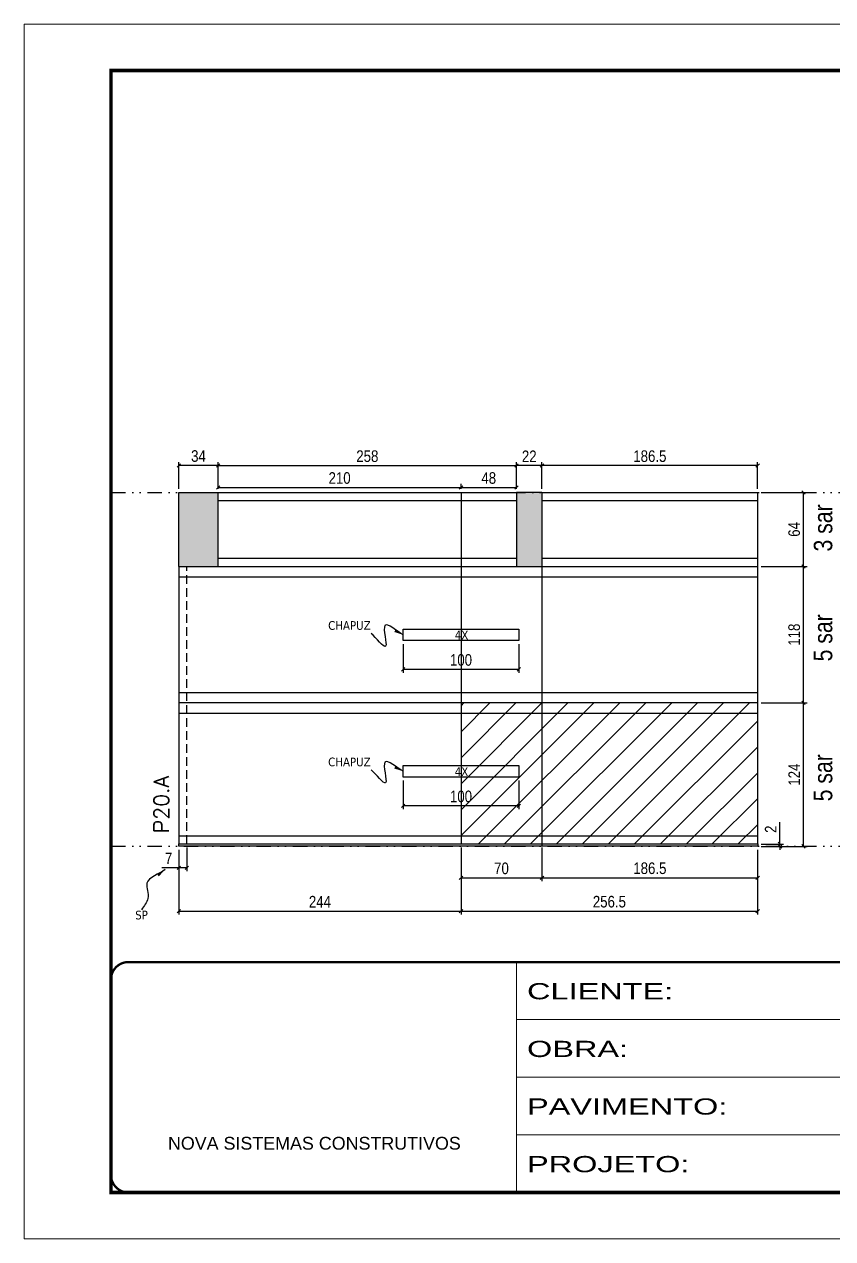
# Model space of a CAD drawing. Extents: x 14400 to 27878, y -21631 to 6985.
# Drawn here: x 15998 to 16698, y -4402 to -3352 of the extents above; entities that cross this region are included whole.
import ezdxf

# ---------------------------------------------------------------- set-up
doc = ezdxf.new("R2010")
doc.units = 0
for name, pattern in [('CONTINUO', [0]), ('DASHED', [0.75, 0.5, -0.25]), ('DIVIDE2', [0.625, 0.25, -0.125, 0, -0.125, 0, -0.125]), ('HIDDEN', [0.375, 0.25, -0.125])]:
    doc.linetypes.add(name, pattern=pattern)
for name, color, linetype in [('COTA', 241, 'Continuous'), ('NOMENCLATURA', 7, 'Continuous'), ('Nível', 160, 'Continuous'), ('Painéis', 200, 'Continuous'), ('SARR_2.2x10', 60, 'Continuous'), ('SARR_2.2x7', 40, 'Continuous'), ('Sarrafo de Pressão', 42, 'HIDDEN'), ('texto', 7, 'Continuous')]:
    doc.layers.add(name, color=color, linetype=linetype)
for name, color, linetype, lineweight in [('Folhas', 255, 'Continuous', 9), ('Hachura', 251, 'Continuous', 9), ('SARRAFO DE PRESSAO', 251, 'DASHED', 9), ('Texto Seção', 7, 'Continuous', 15)]:
    doc.layers.add(name, color=color, linetype=linetype, lineweight=lineweight)
doc.styles.add('ARIAL', font='arial.ttf')
doc.styles.add('ARIAL_NARROW', font='ARIALN.TTF', dxfattribs={"height": 0.2})
doc.styles.add('COTA TECNICA', font='techl___.ttf', dxfattribs={"height": 10})
doc.styles.add('COTA TECNICA-50', font='techl___.ttf', dxfattribs={"height": 10})
doc.styles.add('REGUA-120', font='ROMANS.shx', dxfattribs={"height": 15})
doc.styles.get("Standard").update_dxf_attribs({"font": 'arial.ttf'})
doc.styles.add('Tecnologia', font='')
doc.styles.get('Tecnologia').set_extended_font_data('Forgotten Futurist')
doc.dimstyles.new('COTA PAINEL-50', dxfattribs={"dimtxt": 10, "dimasz": 3, "dimexe": 3, "dimexo": 3, "dimgap": 3, "dimtad": 1, "dimdec": 1, "dimzin": 12, "dimdsep": 46, "dimtxsty": 'COTA TECNICA-50', "dimblk1": 'OBLIQUE', "dimblk2": 'OBLIQUE', "dimsah": 1, "dimcen": 0.9, "dimclrd": 4, "dimclre": 4, "dimclrt": 240, "dimadec": 1, "dimazin": 3, "dimtfac": 1, "dimtdec": 1, "dimtmove": 0, "dimatfit": 3, "dimfxl": 1, "dimtolj": 1, "dimtzin": 12, "dimarcsym": 0})
doc.dimstyles.new('PAINEL', dxfattribs={"dimtxt": 10, "dimasz": 3, "dimexe": 3, "dimexo": 3, "dimgap": 3, "dimtad": 1, "dimdec": 1, "dimzin": 12, "dimdsep": 46, "dimtxsty": 'COTA TECNICA', "dimblk1": 'OBLIQUE', "dimblk2": 'OBLIQUE', "dimsah": 1, "dimcen": 0.9, "dimclrd": 4, "dimclre": 4, "dimclrt": 240, "dimadec": 1, "dimazin": 3, "dimtfac": 1, "dimtdec": 1, "dimtmove": 0, "dimatfit": 3, "dimfxl": 1, "dimtolj": 1, "dimtzin": 12, "dimarcsym": 0})
doc.dimstyles.get("Standard").update_dxf_attribs({"dimtxt": 0.18, "dimasz": 0.18, "dimexe": 0.18, "dimexo": 0.0625, "dimgap": 0.09, "dimtad": 0, "dimtih": 1, "dimtoh": 1, "dimdec": 4, "dimzin": 0, "dimdsep": 46, "dimtxsty": 'Standard', "dimcen": 0.09, "dimadec": 0, "dimazin": 0, "dimtfac": 1, "dimtdec": 4, "dimtofl": 0, "dimtmove": 0, "dimatfit": 3, "dimfxl": 1, "dimtolj": 1, "dimtzin": 0, "dimarcsym": 0})

# ---------------------------------------------------------------- blocks, each defined once
blk = doc.blocks.new('9999999999')
at = {"color": 30, "linetype": 'CONTINUO'}
for p, q in [((98564.6, 34230.2), (98564.6, 34429.4)), ((98564.6, 34379.6), (99584, 34379.6)), ((98564.6, 34329.8), (99488, 34329.8)), ((98564.6, 34280), (99488, 34280))]:
    blk.add_line(p, q, dxfattribs=at)
at = {"color": 30, "linetype": 'CONTINUO', "const_width": 2}
blk.add_lwpolyline([(99584, 34230.2), (99584, 34414.4, 0.414214), (99569, 34429.4), (98229, 34429.4, 0.414214), (98214, 34414.4), (98214, 34245.2, 0.414214), (98229, 34230.2), (99584, 34230.2)], format="xyb", dxfattribs=at)
at = {"layer": 'Folhas'}
blk.add_lwpolyline([(98139, 34190.2), (99624, 34190.2), (99624, 35240.2), (98139, 35240.2)], close=True, dxfattribs=at)
at = {"layer": 'Folhas', "color": 30, "const_width": 3}
blk.add_lwpolyline([(98214, 34230.2), (99584, 34230.2), (99584, 35200.2), (98214, 35200.2)], close=True, dxfattribs=at)
at = {"color": 7, "linetype": 'Continuous', "ltscale": 5, "style": 'ARIAL'}
blk.add_text('NOVA SISTEMAS CONSTRUTIVOS', height=11.059, dxfattribs=at).set_placement((98263.2, 34267.2))
at = {"layer": 'Folhas', "color": 7, "style": 'Tecnologia', "width": 1.5}
for s, p in [('CLIENTE:', (98573.7, 34397.2)), ('OBRA:', (98573.7, 34347.3)), ('PAVIMENTO:', (98573.7, 34297.5)), ('PROJETO:', (98573.7, 34247.7))]:
    blk.add_text(s, height=14, dxfattribs=at).set_placement(p)
blk = doc.blocks.new('_Oblique')
at = {"color": 0, "linetype": 'ByBlock', "lineweight": -2}
blk.add_line((-0.5, -0.5), (0.5, 0.5), dxfattribs=at)
blk = doc.blocks.new('*D1347')
at = {"layer": 'COTA', "color": 4, "lineweight": -2, "transparency": 16777216}
for p, q in [((16132.1, -4066.2), (16132.1, -4084.7)), ((16139.1, -4064.2), (16139.1, -4084.7)), ((16132.1, -4081.7), (16117.4, -4081.7)), ((16139.1, -4081.7), (16132.1, -4081.7))]:
    blk.add_line(p, q, dxfattribs=at)
at = {"layer": 'Defpoints', "color": 0, "transparency": 16777216}
for p in [(16132.1, -4063.2), (16139.1, -4061.2), (16132.1, -4081.7)]:
    blk.add_point(p, dxfattribs=at)
at = {"layer": 'COTA', "color": 4, "lineweight": -2, "transparency": 16777216, "xscale": 3, "yscale": 3, "zscale": 3, "rotation": 180}
blk.add_blockref('_Oblique', (16132.1, -4081.7), dxfattribs=at)
at = {"layer": 'COTA', "color": 4, "lineweight": -2, "transparency": 16777216, "xscale": 3, "yscale": 3, "zscale": 3}
blk.add_blockref('_Oblique', (16139.1, -4081.7), dxfattribs=at)
at = {"layer": 'COTA', "color": 240, "transparency": 16777216, "insert": (16123.3, -4073.6), "char_height": 10, "attachment_point": 5, "style": 'COTA TECNICA-50'}
blk.add_mtext('\\A1;7', dxfattribs=at)
blk = doc.blocks.new('*D1348')
at = {"layer": 'COTA', "color": 4, "lineweight": -2, "transparency": 16777216}
for p, q in [((16651.9, -4061.2), (16651.9, -4042.4)), ((16635.6, -4061.2), (16654.9, -4061.2)), ((16635.6, -4063.2), (16654.9, -4063.2)), ((16651.9, -4063.2), (16651.9, -4061.2)), ((16651.9, -4063.2), (16651.9, -4066.2))]:
    blk.add_line(p, q, dxfattribs=at)
at = {"layer": 'Defpoints', "color": 0, "transparency": 16777216}
for p in [(16632.6, -4061.2), (16632.6, -4063.2), (16651.9, -4063.2)]:
    blk.add_point(p, dxfattribs=at)
at = {"layer": 'COTA', "color": 4, "lineweight": -2, "transparency": 16777216, "xscale": 3, "yscale": 3, "zscale": 3}
for p, rotation in [((16651.9, -4061.2), 270), ((16651.9, -4063.2), 90)]:
    blk.add_blockref('_Oblique', p, dxfattribs=dict(at, rotation=rotation))
at = {"layer": 'COTA', "color": 240, "transparency": 16777216, "insert": (16643.9, -4048.4), "char_height": 10, "attachment_point": 5, "rotation": 90, "style": 'COTA TECNICA-50'}
blk.add_mtext('\\A1;2', dxfattribs=at)
blk = doc.blocks.new('*D1351')
at = {"layer": 'COTA', "color": 4, "lineweight": -2, "transparency": 16777216}
for p, q in [((16132.1, -4066.2), (16132.1, -4122.2)), ((16376.1, -4064.2), (16376.1, -4122.2)), ((16132.1, -4119.2), (16376.1, -4119.2))]:
    blk.add_line(p, q, dxfattribs=at)
at = {"layer": 'Defpoints', "color": 0, "transparency": 16777216}
for p in [(16132.1, -4063.2), (16376.1, -4061.2), (16376.1, -4119.2)]:
    blk.add_point(p, dxfattribs=at)
at = {"layer": 'COTA', "color": 4, "lineweight": -2, "transparency": 16777216, "xscale": 3, "yscale": 3, "zscale": 3, "rotation": 180}
blk.add_blockref('_Oblique', (16132.1, -4119.2), dxfattribs=at)
at = {"layer": 'COTA', "color": 4, "lineweight": -2, "transparency": 16777216, "xscale": 3, "yscale": 3, "zscale": 3}
blk.add_blockref('_Oblique', (16376.1, -4119.2), dxfattribs=at)
at = {"layer": 'COTA', "color": 240, "transparency": 16777216, "insert": (16254.1, -4111.1), "char_height": 10, "attachment_point": 5, "style": 'COTA TECNICA-50'}
blk.add_mtext('\\A1;244', dxfattribs=at)
blk = doc.blocks.new('*D1352')
at = {"layer": 'COTA', "color": 4, "lineweight": -2, "transparency": 16777216}
for p, q in [((16376.1, -4064.2), (16376.1, -4122.2)), ((16632.6, -4066.2), (16632.6, -4122.2)), ((16376.1, -4119.2), (16632.6, -4119.2))]:
    blk.add_line(p, q, dxfattribs=at)
at = {"layer": 'Defpoints', "color": 0, "transparency": 16777216}
for p in [(16376.1, -4061.2), (16632.6, -4063.2), (16632.6, -4119.2)]:
    blk.add_point(p, dxfattribs=at)
at = {"layer": 'COTA', "color": 4, "lineweight": -2, "transparency": 16777216, "xscale": 3, "yscale": 3, "zscale": 3, "rotation": 180}
blk.add_blockref('_Oblique', (16376.1, -4119.2), dxfattribs=at)
at = {"layer": 'COTA', "color": 4, "lineweight": -2, "transparency": 16777216, "xscale": 3, "yscale": 3, "zscale": 3}
blk.add_blockref('_Oblique', (16632.6, -4119.2), dxfattribs=at)
at = {"layer": 'COTA', "color": 240, "transparency": 16777216, "insert": (16504.4, -4111.1), "char_height": 10, "attachment_point": 5, "style": 'COTA TECNICA-50'}
blk.add_mtext('\\A1;256.5', dxfattribs=at)
blk = doc.blocks.new('*D1353')
at = {"layer": 'COTA', "color": 4, "linetype": 'ByBlock', "lineweight": -2, "transparency": 16777216}
for p, q in [((16326.1, -4006.3), (16326.1, -4031.2)), ((16426.1, -4006.3), (16426.1, -4031.2)), ((16426.1, -4028.2), (16326.1, -4028.2))]:
    blk.add_line(p, q, dxfattribs=at)
at = {"layer": 'Defpoints', "color": 0, "linetype": 'ByBlock', "transparency": 16777216}
for p in [(16326.1, -4003.3), (16426.1, -4003.3), (16326.1, -4028.2)]:
    blk.add_point(p, dxfattribs=at)
at = {"layer": 'COTA', "color": 4, "linetype": 'ByBlock', "lineweight": -2, "transparency": 16777216, "xscale": 3, "yscale": 3, "zscale": 3, "rotation": 180}
blk.add_blockref('_Oblique', (16326.1, -4028.2), dxfattribs=at)
at = {"layer": 'COTA', "color": 4, "linetype": 'ByBlock', "lineweight": -2, "transparency": 16777216, "xscale": 3, "yscale": 3, "zscale": 3}
blk.add_blockref('_Oblique', (16426.1, -4028.2), dxfattribs=at)
at = {"layer": 'COTA', "color": 240, "linetype": 'ByBlock', "transparency": 16777216, "insert": (16376.1, -4020.1), "char_height": 10, "attachment_point": 5, "style": 'COTA TECNICA'}
blk.add_mtext('\\A1;100', dxfattribs=at)
blk = doc.blocks.new('*D1354')
at = {"layer": 'COTA', "color": 4, "lineweight": -2, "transparency": 16777216}
for p, q in [((16376.1, -4064.2), (16376.1, -4093.4)), ((16446.1, -4064.2), (16446.1, -4093.4)), ((16376.1, -4090.4), (16446.1, -4090.4))]:
    blk.add_line(p, q, dxfattribs=at)
at = {"layer": 'Defpoints', "color": 0, "transparency": 16777216}
for p in [(16376.1, -4061.2), (16446.1, -4061.2), (16446.1, -4090.4)]:
    blk.add_point(p, dxfattribs=at)
at = {"layer": 'COTA', "color": 4, "lineweight": -2, "transparency": 16777216, "xscale": 3, "yscale": 3, "zscale": 3, "rotation": 180}
blk.add_blockref('_Oblique', (16376.1, -4090.4), dxfattribs=at)
at = {"layer": 'COTA', "color": 4, "lineweight": -2, "transparency": 16777216, "xscale": 3, "yscale": 3, "zscale": 3}
blk.add_blockref('_Oblique', (16446.1, -4090.4), dxfattribs=at)
at = {"layer": 'COTA', "color": 240, "transparency": 16777216, "insert": (16411.1, -4082.3), "char_height": 10, "attachment_point": 5, "style": 'COTA TECNICA'}
blk.add_mtext('\\A1;70', dxfattribs=at)
blk = doc.blocks.new('*D1355')
at = {"layer": 'COTA', "color": 4, "lineweight": -2, "transparency": 16777216}
for p, q in [((16446.1, -4064.2), (16446.1, -4093.4)), ((16632.6, -4066.2), (16632.6, -4093.4)), ((16446.1, -4090.4), (16632.6, -4090.4))]:
    blk.add_line(p, q, dxfattribs=at)
at = {"layer": 'Defpoints', "color": 0, "transparency": 16777216}
for p in [(16446.1, -4061.2), (16632.6, -4063.2), (16632.6, -4090.4)]:
    blk.add_point(p, dxfattribs=at)
at = {"layer": 'COTA', "color": 4, "lineweight": -2, "transparency": 16777216, "xscale": 3, "yscale": 3, "zscale": 3, "rotation": 180}
blk.add_blockref('_Oblique', (16446.1, -4090.4), dxfattribs=at)
at = {"layer": 'COTA', "color": 4, "lineweight": -2, "transparency": 16777216, "xscale": 3, "yscale": 3, "zscale": 3}
blk.add_blockref('_Oblique', (16632.6, -4090.4), dxfattribs=at)
at = {"layer": 'COTA', "color": 240, "transparency": 16777216, "insert": (16539.4, -4082.2), "char_height": 10, "attachment_point": 5, "style": 'COTA TECNICA'}
blk.add_mtext('\\A1;186.5', dxfattribs=at)
blk = doc.blocks.new('*D1362')
at = {"layer": 'COTA', "color": 4, "lineweight": -2, "transparency": 16777216}
for p, q in [((16635.6, -3939.2), (16675.3, -3939.2)), ((16672.3, -4063.2), (16672.3, -3939.2)), ((16635.6, -4063.2), (16675.3, -4063.2))]:
    blk.add_line(p, q, dxfattribs=at)
at = {"layer": 'Defpoints', "color": 0, "transparency": 16777216}
for p in [(16632.6, -3939.2), (16672.3, -3939.2), (16632.6, -4063.2)]:
    blk.add_point(p, dxfattribs=at)
at = {"layer": 'COTA', "color": 4, "lineweight": -2, "transparency": 16777216, "xscale": 3, "yscale": 3, "zscale": 3}
for p, rotation in [((16672.3, -3939.2), 90), ((16672.3, -4063.2), 270)]:
    blk.add_blockref('_Oblique', p, dxfattribs=dict(at, rotation=rotation))
at = {"layer": 'COTA', "color": 240, "transparency": 16777216, "insert": (16664.2, -4001.2), "char_height": 10, "attachment_point": 5, "rotation": 90, "style": 'COTA TECNICA'}
blk.add_mtext('\\A1;124', dxfattribs=at)
blk = doc.blocks.new('*D2119')
at = {"layer": 'COTA', "color": 4, "lineweight": -2, "transparency": 16777216}
for p, q in [((16635.6, -3757.2), (16675.3, -3757.2)), ((16672.3, -3821.2), (16672.3, -3757.2)), ((16635.6, -3821.2), (16675.3, -3821.2))]:
    blk.add_line(p, q, dxfattribs=at)
at = {"layer": 'Defpoints', "color": 0, "transparency": 16777216}
for p in [(16632.6, -3757.2), (16672.3, -3757.2), (16632.6, -3821.2)]:
    blk.add_point(p, dxfattribs=at)
at = {"layer": 'COTA', "color": 4, "lineweight": -2, "transparency": 16777216, "xscale": 3, "yscale": 3, "zscale": 3}
for p, rotation in [((16672.3, -3757.2), 90), ((16672.3, -3821.2), 270)]:
    blk.add_blockref('_Oblique', p, dxfattribs=dict(at, rotation=rotation))
at = {"layer": 'COTA', "color": 240, "transparency": 16777216, "insert": (16664.2, -3789.2), "char_height": 10, "attachment_point": 5, "rotation": 90, "style": 'COTA TECNICA'}
blk.add_mtext('\\A1;64', dxfattribs=at)
blk = doc.blocks.new('*D2120')
at = {"layer": 'COTA', "color": 4, "lineweight": -2, "transparency": 16777216}
for p, q in [((16132.1, -3754.2), (16132.1, -3731)), ((16166.1, -3734), (16132.1, -3734)), ((16166.1, -3754.2), (16166.1, -3731))]:
    blk.add_line(p, q, dxfattribs=at)
at = {"layer": 'Defpoints', "color": 0, "transparency": 16777216}
for p in [(16132.1, -3734), (16132.1, -3757.2), (16166.1, -3757.2)]:
    blk.add_point(p, dxfattribs=at)
at = {"layer": 'COTA', "color": 4, "lineweight": -2, "transparency": 16777216, "xscale": 3, "yscale": 3, "zscale": 3, "rotation": 180}
blk.add_blockref('_Oblique', (16132.1, -3734), dxfattribs=at)
at = {"layer": 'COTA', "color": 4, "lineweight": -2, "transparency": 16777216, "xscale": 3, "yscale": 3, "zscale": 3}
blk.add_blockref('_Oblique', (16166.1, -3734), dxfattribs=at)
at = {"layer": 'COTA', "color": 240, "transparency": 16777216, "insert": (16149.1, -3725.8), "char_height": 10, "attachment_point": 5, "style": 'COTA TECNICA'}
blk.add_mtext('\\A1;34', dxfattribs=at)
blk = doc.blocks.new('*D2121')
at = {"layer": 'COTA', "color": 4, "lineweight": -2, "transparency": 16777216}
for p, q in [((16166.1, -3754.2), (16166.1, -3731)), ((16166.1, -3734), (16424.1, -3734)), ((16424.1, -3754.2), (16424.1, -3731))]:
    blk.add_line(p, q, dxfattribs=at)
at = {"layer": 'Defpoints', "color": 0, "transparency": 16777216}
for p in [(16424.1, -3734), (16166.1, -3757.2), (16424.1, -3757.2)]:
    blk.add_point(p, dxfattribs=at)
at = {"layer": 'COTA', "color": 4, "lineweight": -2, "transparency": 16777216, "xscale": 3, "yscale": 3, "zscale": 3, "rotation": 180}
blk.add_blockref('_Oblique', (16166.1, -3734), dxfattribs=at)
at = {"layer": 'COTA', "color": 4, "lineweight": -2, "transparency": 16777216, "xscale": 3, "yscale": 3, "zscale": 3}
blk.add_blockref('_Oblique', (16424.1, -3734), dxfattribs=at)
at = {"layer": 'COTA', "color": 240, "transparency": 16777216, "insert": (16295.1, -3725.9), "char_height": 10, "attachment_point": 5, "style": 'COTA TECNICA'}
blk.add_mtext('\\A1;258', dxfattribs=at)
blk = doc.blocks.new('*D2122')
at = {"layer": 'COTA', "color": 4, "lineweight": -2, "transparency": 16777216}
for p, q in [((16446.1, -3754.2), (16446.1, -3731)), ((16632.6, -3734), (16446.1, -3734)), ((16632.6, -3754.2), (16632.6, -3731))]:
    blk.add_line(p, q, dxfattribs=at)
at = {"layer": 'Defpoints', "color": 0, "transparency": 16777216}
for p in [(16446.1, -3734), (16446.1, -3757.2), (16632.6, -3757.2)]:
    blk.add_point(p, dxfattribs=at)
at = {"layer": 'COTA', "color": 4, "lineweight": -2, "transparency": 16777216, "xscale": 3, "yscale": 3, "zscale": 3, "rotation": 180}
blk.add_blockref('_Oblique', (16446.1, -3734), dxfattribs=at)
at = {"layer": 'COTA', "color": 4, "lineweight": -2, "transparency": 16777216, "xscale": 3, "yscale": 3, "zscale": 3}
blk.add_blockref('_Oblique', (16632.6, -3734), dxfattribs=at)
at = {"layer": 'COTA', "color": 240, "transparency": 16777216, "insert": (16539.4, -3725.9), "char_height": 10, "attachment_point": 5, "style": 'COTA TECNICA'}
blk.add_mtext('\\A1;186.5', dxfattribs=at)
blk = doc.blocks.new('*D2123')
at = {"layer": 'COTA', "color": 4, "lineweight": -2, "transparency": 16777216}
for p, q in [((16166.1, -3754.2), (16166.1, -3749.9)), ((16166.1, -3752.9), (16376.1, -3752.9)), ((16376.1, -3754.2), (16376.1, -3749.9))]:
    blk.add_line(p, q, dxfattribs=at)
at = {"layer": 'Defpoints', "color": 0, "transparency": 16777216}
for p in [(16166.1, -3757.2), (16376.1, -3752.9), (16376.1, -3757.2)]:
    blk.add_point(p, dxfattribs=at)
at = {"layer": 'COTA', "color": 4, "lineweight": -2, "transparency": 16777216, "xscale": 3, "yscale": 3, "zscale": 3, "rotation": 180}
blk.add_blockref('_Oblique', (16166.1, -3752.9), dxfattribs=at)
at = {"layer": 'COTA', "color": 4, "lineweight": -2, "transparency": 16777216, "xscale": 3, "yscale": 3, "zscale": 3}
blk.add_blockref('_Oblique', (16376.1, -3752.9), dxfattribs=at)
at = {"layer": 'COTA', "color": 240, "transparency": 16777216, "insert": (16271.1, -3744.8), "char_height": 10, "attachment_point": 5, "style": 'COTA TECNICA'}
blk.add_mtext('\\A1;210', dxfattribs=at)
blk = doc.blocks.new('*D2124')
at = {"layer": 'COTA', "color": 4, "lineweight": -2, "transparency": 16777216}
for p, q in [((16376.1, -3754.2), (16376.1, -3749.9)), ((16376.1, -3752.9), (16424.1, -3752.9)), ((16424.1, -3754.2), (16424.1, -3749.9))]:
    blk.add_line(p, q, dxfattribs=at)
at = {"layer": 'Defpoints', "color": 0, "transparency": 16777216}
for p in [(16376.1, -3757.2), (16424.1, -3752.9), (16424.1, -3757.2)]:
    blk.add_point(p, dxfattribs=at)
at = {"layer": 'COTA', "color": 4, "lineweight": -2, "transparency": 16777216, "xscale": 3, "yscale": 3, "zscale": 3, "rotation": 180}
blk.add_blockref('_Oblique', (16376.1, -3752.9), dxfattribs=at)
at = {"layer": 'COTA', "color": 4, "lineweight": -2, "transparency": 16777216, "xscale": 3, "yscale": 3, "zscale": 3}
blk.add_blockref('_Oblique', (16424.1, -3752.9), dxfattribs=at)
at = {"layer": 'COTA', "color": 240, "transparency": 16777216, "insert": (16400.1, -3744.8), "char_height": 10, "attachment_point": 5, "style": 'COTA TECNICA'}
blk.add_mtext('\\A1;48', dxfattribs=at)
blk = doc.blocks.new('*D2125')
at = {"layer": 'COTA', "color": 4, "lineweight": -2, "transparency": 16777216}
for p, q in [((16424.1, -3754.2), (16424.1, -3731)), ((16446.1, -3734), (16424.1, -3734)), ((16446.1, -3754.2), (16446.1, -3731))]:
    blk.add_line(p, q, dxfattribs=at)
at = {"layer": 'Defpoints', "color": 0, "transparency": 16777216}
for p in [(16424.1, -3734), (16424.1, -3757.2), (16446.1, -3757.2)]:
    blk.add_point(p, dxfattribs=at)
at = {"layer": 'COTA', "color": 4, "lineweight": -2, "transparency": 16777216, "xscale": 3, "yscale": 3, "zscale": 3, "rotation": 180}
blk.add_blockref('_Oblique', (16424.1, -3734), dxfattribs=at)
at = {"layer": 'COTA', "color": 4, "lineweight": -2, "transparency": 16777216, "xscale": 3, "yscale": 3, "zscale": 3}
blk.add_blockref('_Oblique', (16446.1, -3734), dxfattribs=at)
at = {"layer": 'COTA', "color": 240, "transparency": 16777216, "insert": (16435.1, -3726), "char_height": 10, "attachment_point": 5, "style": 'COTA TECNICA'}
blk.add_mtext('\\A1;22', dxfattribs=at)
blk = doc.blocks.new('*D2242')
at = {"layer": 'COTA', "color": 4, "lineweight": -2, "transparency": 16777216}
for p, q in [((16635.6, -3821.2), (16675.3, -3821.2)), ((16672.3, -3939.2), (16672.3, -3821.2)), ((16635.6, -3939.2), (16675.3, -3939.2))]:
    blk.add_line(p, q, dxfattribs=at)
at = {"layer": 'Defpoints', "color": 0, "transparency": 16777216}
for p in [(16632.6, -3821.2), (16672.3, -3821.2), (16632.6, -3939.2)]:
    blk.add_point(p, dxfattribs=at)
at = {"layer": 'COTA', "color": 4, "lineweight": -2, "transparency": 16777216, "xscale": 3, "yscale": 3, "zscale": 3}
for p, rotation in [((16672.3, -3821.2), 90), ((16672.3, -3939.2), 270)]:
    blk.add_blockref('_Oblique', p, dxfattribs=dict(at, rotation=rotation))
at = {"layer": 'COTA', "color": 240, "transparency": 16777216, "insert": (16664.2, -3880.2), "char_height": 10, "attachment_point": 5, "rotation": 90, "style": 'COTA TECNICA'}
blk.add_mtext('\\A1;118', dxfattribs=at)
blk = doc.blocks.new('*D2244')
at = {"layer": 'COTA', "color": 4, "linetype": 'ByBlock', "lineweight": -2, "transparency": 16777216}
for p, q in [((16326.1, -3888.3), (16326.1, -3913.2)), ((16426.1, -3888.3), (16426.1, -3913.2)), ((16426.1, -3910.2), (16326.1, -3910.2))]:
    blk.add_line(p, q, dxfattribs=at)
at = {"layer": 'Defpoints', "color": 0, "linetype": 'ByBlock', "transparency": 16777216}
for p in [(16326.1, -3885.3), (16426.1, -3885.3), (16326.1, -3910.2)]:
    blk.add_point(p, dxfattribs=at)
at = {"layer": 'COTA', "color": 4, "linetype": 'ByBlock', "lineweight": -2, "transparency": 16777216, "xscale": 3, "yscale": 3, "zscale": 3, "rotation": 180}
blk.add_blockref('_Oblique', (16326.1, -3910.2), dxfattribs=at)
at = {"layer": 'COTA', "color": 4, "linetype": 'ByBlock', "lineweight": -2, "transparency": 16777216, "xscale": 3, "yscale": 3, "zscale": 3}
blk.add_blockref('_Oblique', (16426.1, -3910.2), dxfattribs=at)
at = {"layer": 'COTA', "color": 240, "linetype": 'ByBlock', "transparency": 16777216, "insert": (16376.1, -3902.1), "char_height": 10, "attachment_point": 5, "style": 'COTA TECNICA'}
blk.add_mtext('\\A1;100', dxfattribs=at)

msp = doc.modelspace()

# ---------------------------------------------------------------- hatches: boundary and pattern name
at = {"layer": 'COTA'}
h = msp.add_hatch(dxfattribs=at)
h.set_pattern_fill('AR-CONC', color=256, scale=0.03)
h.set_pattern_definition([(50, (-22.889, 126), (5.4655401, -0.4781726), [0.5715, -6.2865]), (355, (-22.889, 126), (-1.0573026, 5.7317054), [0.4572, -5.0292175]), (100.451445, (-22.4337, 125.96), (4.4082374, 5.2535326), [0.4857003, -5.3427073]), (46.1842, (-22.889, 127.524), (8.1323712, -1.2612698), [0.85725, -9.42975]), (96.63556, (-22.2115, 127.419), (7.122124, 7.4227837), [0.7285507, -8.0140682]), (351.18415, (-22.889, 127.524), (7.122124, 7.4227837), [0.685799, -7.543792]), (21, (-22.127, 127.143), (4.5484317, -3.067956), [0.5715, -6.2865]), (326, (-22.127, 127.143), (1.8540609, 5.525639), [0.4572, -5.0292]), (71.451445, (-21.748, 126.8873), (6.4024926, 2.457683), [0.4857003, -5.3426981]), (37.5, (-22.8892, 126), (0.0926581, 2.53665117), [0, -4.96824, 0, -5.1054, 0, -5.04825]), (7.5, (-22.8892, 126), (2.00458988, 3.00541724), [0, -2.91084, 0, -4.85394, 0, -1.92405]), (327.5, (-24.5884, 126), (4.06771786, -0.17186232), [0, -1.905, 0, -5.9436, 0, -7.8867]), (317.5, (-25.3504, 126), (4.44387544, 0.7627947), [0, -2.4765, 0, -3.94716, 0, -5.6007])])
h.paths.add_polyline_path([(16132.13, -3821.17), (16166.13, -3821.17), (16166.13, -3757.17), (16132.13, -3757.17)])
h.paths.add_polyline_path([(16446.13, -3757.17), (16424.13, -3757.17), (16424.13, -3821.17), (16446.13, -3821.17)])
at = {"layer": 'Hachura'}
h = msp.add_hatch(dxfattribs=at)
h.set_pattern_fill('ANSI31', color=256, scale=5)
h.paths.add_polyline_path([(16446.13, -3939.17), (16376.13, -3939.17), (16376.13, -4061.17), (16446.13, -4061.17)])
h.paths.add_polyline_path([(16632.63, -3939.17), (16446.13, -3939.17), (16446.13, -4061.17), (16632.63, -4061.17)])

# ---------------------------------------------------------------- linework, layer by layer
at = {"layer": 'COTA'}
for p, q in [((16132.13, -3821.17), (16132.13, -3757.17)), ((16132.13, -3757.17), (16166.13, -3757.17)), ((16446.13, -3757.17), (16424.13, -3757.17))]:
    msp.add_line(p, q, dxfattribs=at)
at = {"layer": 'Nível', "color": 4, "linetype": 'DIVIDE2', "ltscale": 50}
for p, q in [((16073.47, -3757.17), (17443.47, -3757.17)), ((16073.47, -4063.17), (17443.47, -4063.17))]:
    msp.add_line(p, q, dxfattribs=at)
at = {"layer": 'Painéis'}
for p, q in [((16166.13, -3757.17), (16424.13, -3757.17)), ((16166.13, -3821.17), (16166.13, -3757.17)), ((16376.13, -3757.17), (16376.13, -4061.17)), ((16424.13, -3757.17), (16424.13, -3821.17)), ((16446.13, -3757.17), (16446.13, -3813.17)), ((16446.13, -3757.17), (16632.63, -3757.17)), ((16632.63, -4061.17), (16632.63, -3757.17)), ((16132.13, -3821.17), (16132.13, -4061.17)), ((16132.13, -3821.17), (16632.63, -3821.17)), ((16446.13, -3813.17), (16446.13, -4063.17)), ((16632.63, -3939.17), (16132.13, -3939.17)), ((16132.13, -4061.17), (16632.63, -4061.17))]:
    msp.add_line(p, q, dxfattribs=at)
msp.add_lwpolyline([(16632.63, -4063.17), (16132.13, -4063.17), (16132.13, -4061.17), (16632.63, -4061.17)], close=True, dxfattribs=at)
at = {"layer": 'SARR_2.2x10'}
for points in [[(16326.13, -3875.32), (16426.13, -3875.32), (16426.13, -3885.32), (16326.13, -3885.32)], [(16326.13, -3993.32), (16426.13, -3993.32), (16426.13, -4003.32), (16326.13, -4003.32)]]:
    msp.add_lwpolyline(points, close=True, dxfattribs=at)
at = {"layer": 'SARR_2.2x7'}
for p, q in [((16166.13, -3764.17), (16424.13, -3764.17)), ((16446.13, -3764.17), (16632.63, -3764.17)), ((16166.13, -3814.17), (16424.13, -3814.17)), ((16446.13, -3814.17), (16632.63, -3814.17)), ((16132.13, -3830.17), (16376.13, -3830.17)), ((16376.13, -3830.17), (16632.63, -3830.17)), ((16132.13, -3930.17), (16376.13, -3930.17)), ((16376.13, -3930.17), (16632.63, -3930.17)), ((16132.13, -3948.17), (16376.13, -3948.17)), ((16376.13, -3948.17), (16632.63, -3948.17)), ((16132.13, -4054.17), (16376.13, -4054.17)), ((16376.13, -4054.17), (16632.63, -4054.17))]:
    msp.add_line(p, q, dxfattribs=at)
at = {"layer": 'Sarrafo de Pressão', "ltscale": 30}
msp.add_line((16139.13, -4061.17), (16139.13, -3821.17), dxfattribs=at)

# ---------------------------------------------------------------- block references
at = {"layer": 'SARRAFO DE PRESSAO', "color": 6, "linetype": 'ByBlock'}
msp.add_blockref('9999999999', (-82140.51, -38592.65), dxfattribs=at)

# ---------------------------------------------------------------- texts
at = {"layer": 'NOMENCLATURA', "style": 'ARIAL_NARROW'}
for s, p in [('3 sar', (16697.14, -3808.28)), ('5 sar', (16697.14, -3903.28)), ('5 sar', (16697.14, -4024.28))]:
    msp.add_text(s, height=16, rotation=90, dxfattribs=at).set_placement(p)
at = {"layer": 'texto', "color": 0, "char_height": 7.5, "attachment_point": 5}
for s, insert in [('{\\fTahoma|b0|i0|c0|p34;\\C4;CHAPUZ}', (16279.58, -3872.31)), ('{\\fTahoma|b0|i0|c0|p34;\\C4;4X}', (16376.52, -3880.62)), ('{\\fTahoma|b0|i0|c0|p34;\\C4;CHAPUZ}', (16279.58, -3990.31)), ('{\\fTahoma|b0|i0|c0|p34;\\C4;4X}', (16376.52, -3998.62)), ('{\\fTahoma|b0|i0|c0|p34;\\C4;SP}', (16099.88, -4122.66))]:
    msp.add_mtext(s, dxfattribs=dict(at, insert=insert))
at = {"layer": 'Texto Seção', "insert": (16123.51, -4051.91), "char_height": 13, "width": 285.3299, "attachment_point": 7, "rotation": 90, "style": 'REGUA-120'}
msp.add_mtext('P20.A', dxfattribs=at)

# ---------------------------------------------------------------- dimensions: what is measured, and where the dimension line sits
at = {"layer": 'COTA'}
for base, p1, p2, dimstyle, picture, middle in [((16132.13, -3734.01), (16166.13, -3757.17), (16132.13, -3757.17), 'PAINEL', '*D2120', (16149.13, -3725.79)), ((16424.13, -3734.01), (16166.13, -3757.17), (16424.13, -3757.17), 'PAINEL', '*D2121', (16295.13, -3725.88)), ((16424.13, -3734.01), (16446.13, -3757.17), (16424.13, -3757.17), 'PAINEL', '*D2125', (16435.13, -3726.01)), ((16446.13, -3734.01), (16632.63, -3757.17), (16446.13, -3757.17), 'PAINEL', '*D2122', (16539.38, -3725.88)), ((16376.13, -3752.93), (16166.13, -3757.17), (16376.13, -3757.17), 'PAINEL', '*D2123', (16271.13, -3744.82)), ((16376.13, -4119.19), (16132.13, -4063.17), (16376.13, -4061.17), 'COTA PAINEL-50', '*D1351', (16254.13, -4111.11)), ((16632.63, -4119.19), (16376.13, -4061.17), (16632.63, -4063.17), 'COTA PAINEL-50', '*D1352', (16504.38, -4111.08)), ((16446.13, -4090.38), (16376.13, -4061.17), (16446.13, -4061.17), 'PAINEL', '*D1354', (16411.13, -4082.27))]:
    dim = msp.add_linear_dim(base=base, p1=p1, p2=p2, dimstyle=dimstyle, dxfattribs=at)
    dim.commit()
    dim.dimension.update_dxf_attribs({"geometry": picture, "text_midpoint": middle})
for base, p1, p2, picture, middle in [((16424.13, -3752.93), (16376.13, -3757.17), (16424.13, -3757.17), '*D2124', (16400.13, -3744.83)), ((16632.63, -4090.38), (16446.13, -4061.17), (16632.63, -4063.17), '*D1355', (16539.38, -4082.25))]:
    dim = msp.add_linear_dim(base=base, p1=p1, p2=p2, dimstyle='PAINEL', override={"dimtmove": 1}, dxfattribs=at)
    dim.commit()
    dim.dimension.update_dxf_attribs({"geometry": picture, "text_midpoint": middle})
for base, p1, p2, angle, dimstyle, picture, middle in [((16672.27, -3757.17), (16632.63, -3821.17), (16632.63, -3757.17), 90, 'PAINEL', '*D2119', (16664.17, -3789.17)), ((16672.27, -3821.17), (16632.63, -3939.17), (16632.63, -3821.17), 90, 'PAINEL', '*D2242', (16664.17, -3880.17)), ((16672.27, -3939.17), (16632.63, -4063.17), (16632.63, -3939.17), 90, 'PAINEL', '*D1362', (16664.2, -4001.17)), ((16132.13, -4081.68), (16139.13, -4061.17), (16132.13, -4063.17), 180, 'COTA PAINEL-50', '*D1347', (16123.26, -4073.6))]:
    dim = msp.add_linear_dim(base=base, p1=p1, p2=p2, angle=angle, dimstyle=dimstyle, dxfattribs=at)
    dim.commit()
    dim.dimension.update_dxf_attribs({"geometry": picture, "text_midpoint": middle})
at = {"layer": 'COTA', "linetype": 'ByBlock'}
for base, p1, p2, picture, middle in [((16326.13, -3910.25), (16426.13, -3885.32), (16326.13, -3885.32), '*D2244', (16376.13, -3902.15)), ((16326.13, -4028.25), (16426.13, -4003.32), (16326.13, -4003.32), '*D1353', (16376.13, -4020.15))]:
    dim = msp.add_linear_dim(base=base, p1=p1, p2=p2, dimstyle='PAINEL', dxfattribs=at)
    dim.commit()
    dim.dimension.update_dxf_attribs({"geometry": picture, "text_midpoint": middle})
at = {"layer": 'COTA'}
dim = msp.add_linear_dim(base=(16651.89, -4063.17), p1=(16632.63, -4061.17), p2=(16632.63, -4063.17), angle=90, dimstyle='COTA PAINEL-50', dxfattribs=at)
dim.commit()
dim.dimension.update_dxf_attribs({"geometry": '*D1348', "text_midpoint": (16651.89, -4048.42), "dimtype": 160})

# ---------------------------------------------------------------- leaders
at = {"layer": 'COTA', "path_type": 1}
for points in [[(16326.13, -3880.32), (16310.34, -3872.31), (16310.93, -3890.18), (16298.49, -3879.04)], [(16326.13, -3998.32), (16310.34, -3990.31), (16310.93, -4008.18), (16298.49, -3997.04)], [(16120.3, -4083.35), (16104.51, -4095.18), (16105.44, -4108.19), (16099.89, -4117.97)]]:
    msp.add_leader(points, dimstyle='Standard', override={"dimasz": 8}, dxfattribs=at)

doc.saveas('drawing.dxf')
